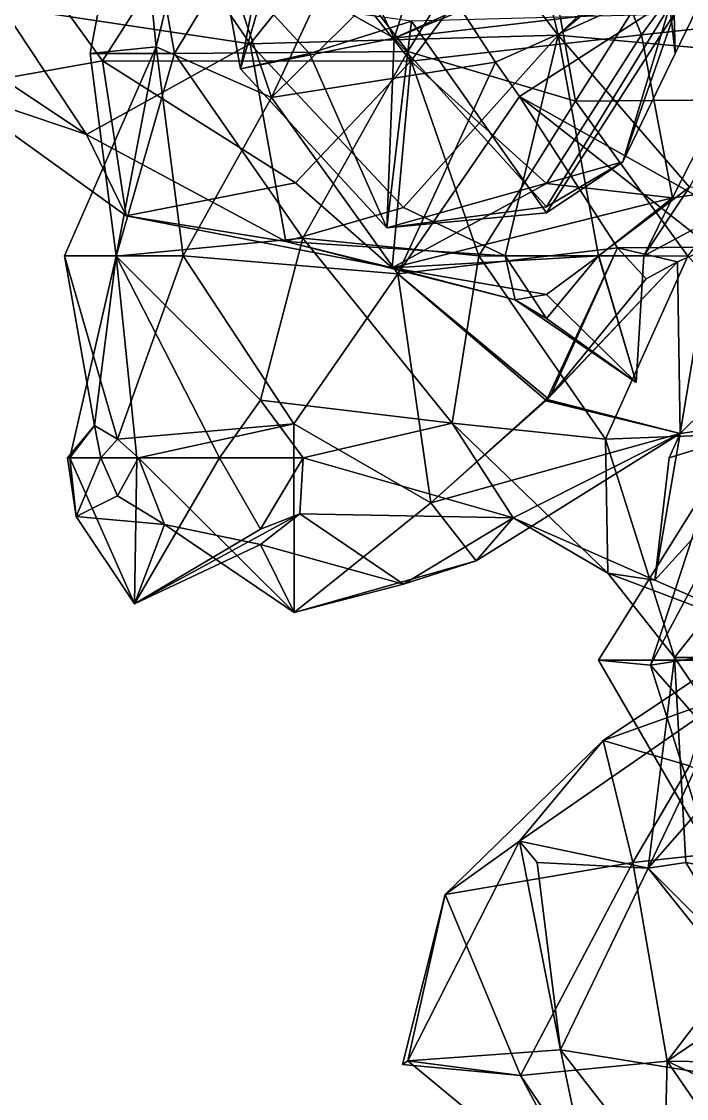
# Model space of a CAD drawing. Extents: x 290083 to 295691, y 4553739 to 4561622.
# Drawn here: x 293905.9 to 293964.5, y 4558494.1 to 4558589 of the extents above; entities that cross this region are included whole.
import ezdxf

# ---------------------------------------------------------------- set-up
doc = ezdxf.new("R2010")
doc.units = 0
doc.layers.add('Au_ppm_Pref_-_0_3', color=7, linetype='CONTINUOUS')

msp = doc.modelspace()

# ---------------------------------------------------------------- linework, layer by layer
at = {"layer": 'Au_ppm_Pref_-_0_3'}
for points in [[(293915.838, 4558606.449, 1942.634), (293917.806, 4558586.803, 1947.695), (293911.977, 4558586.197, 1942.159)], [(293915.838, 4558606.449, 1942.634), (293911.977, 4558586.197, 1942.159), (293919.411, 4558586.197, 1938.59)], [(293921.441, 4558601.581, 1949.68), (293917.806, 4558586.803, 1947.695), (293915.838, 4558606.449, 1942.634)], [(293915.838, 4558606.449, 1942.634), (293919.411, 4558586.197, 1938.59), (293928.446, 4558601.235, 1937.837)], [(293913.065, 4558585.548, 1852.92), (293925.208, 4558604.504, 1852.399), (293902.807, 4558599.712, 1854.986)], [(293926.071, 4558587.043, 1869.867), (293904.206, 4558590.346, 1868.362), (293913.987, 4558604.7, 1869.869)], [(293913.065, 4558585.548, 1852.92), (293940.229, 4558585.516, 1851.187), (293925.208, 4558604.504, 1852.399)], [(293940.216, 4558604.63, 1870.712), (293926.071, 4558587.043, 1869.867), (293913.987, 4558604.7, 1869.869)], [(293940.229, 4558585.516, 1851.187), (293953.945, 4558603.948, 1852.281), (293925.208, 4558604.504, 1852.399)], [(293953.223, 4558587.822, 1870.539), (293926.071, 4558587.043, 1869.867), (293940.216, 4558604.63, 1870.712)], [(293926.982, 4558594.204, 1885.435), (293930.9, 4558604.015, 1888.015), (293938.775, 4558587.54, 1887.723)], [(293950.74, 4558604.084, 1934.796), (293928.446, 4558601.235, 1937.837), (293939.982, 4558586.374, 1936.295)], [(293943.993, 4558604.015, 1892.565), (293938.775, 4558587.54, 1887.723), (293930.9, 4558604.015, 1888.015)], [(293943.993, 4558604.015, 1892.565), (293952.18, 4558593.632, 1892.166), (293938.775, 4558587.54, 1887.723)], [(293954.751, 4558581.989, 1932.895), (293950.74, 4558604.084, 1934.796), (293939.982, 4558586.374, 1936.295)], [(293949.289, 4558604.127, 1876.306), (293953.223, 4558587.822, 1870.539), (293940.216, 4558604.63, 1870.712)], [(293940.229, 4558585.516, 1851.187), (293960.569, 4558587.833, 1853.918), (293953.945, 4558603.948, 1852.281)], [(293953.223, 4558587.822, 1870.539), (293949.289, 4558604.127, 1876.306), (293964.779, 4558598.936, 1872.58)], [(293954.751, 4558581.989, 1932.895), (293964.779, 4558597.921, 1932.312), (293950.74, 4558604.084, 1934.796)], [(293960.569, 4558587.833, 1853.918), (293972.409, 4558604.015, 1855.412), (293953.945, 4558603.948, 1852.281)], [(293971.201, 4558588.989, 1859.814), (293972.409, 4558604.015, 1855.412), (293960.569, 4558587.833, 1853.918)], [(293927.957, 4558582.313, 1952.284), (293921.441, 4558601.581, 1949.68), (293937.068, 4558601.903, 1952.483)], [(293941.199, 4558595.43, 1952.578), (293927.957, 4558582.313, 1952.284), (293937.068, 4558601.903, 1952.483)], [(293917.806, 4558586.803, 1947.695), (293921.441, 4558601.581, 1949.68), (293927.957, 4558582.313, 1952.284)], [(293928.446, 4558601.235, 1937.837), (293919.411, 4558586.197, 1938.59), (293939.982, 4558586.374, 1936.295)], [(293971.052, 4558601.734, 1882.766), (293963.517, 4558586.197, 1882.766), (293963.05, 4558590.416, 1886.484)], [(293963.448, 4558589.664, 1878.61), (293963.517, 4558586.197, 1882.766), (293971.052, 4558601.734, 1882.766)], [(293967.643, 4558599.965, 1870.887), (293953.223, 4558587.822, 1870.539), (293964.779, 4558598.936, 1872.58)], [(293953.223, 4558587.822, 1870.539), (293967.643, 4558599.965, 1870.887), (293971.121, 4558586.197, 1867.937)], [(293902.807, 4558599.712, 1854.986), (293899.511, 4558583.159, 1858.846), (293913.065, 4558585.548, 1852.92)], [(293954.751, 4558581.989, 1932.895), (293975.309, 4558582.188, 1932.592), (293964.779, 4558597.921, 1932.312)], [(293947.701, 4558585.429, 1952.728), (293927.957, 4558582.313, 1952.284), (293941.199, 4558595.43, 1952.578)], [(293958.209, 4558595.489, 1888.705), (293963.05, 4558590.416, 1886.484), (293938.775, 4558587.54, 1887.723)], [(293952.18, 4558593.632, 1892.166), (293958.209, 4558595.489, 1888.705), (293938.775, 4558587.54, 1887.723)], [(293941.199, 4558595.43, 1952.578), (293970, 4558595.43, 1949.529), (293947.701, 4558585.429, 1952.728)], [(293947.701, 4558585.429, 1952.728), (293970, 4558595.43, 1949.529), (293949.798, 4558582.412, 1952.759)], [(293949.798, 4558582.412, 1952.759), (293970, 4558595.43, 1949.529), (293970, 4558571.083, 1951.569)], [(293886.549, 4558587.838, 1900.59), (293901.783, 4558593.226, 1904.18), (293908.087, 4558595.1, 1900.584)], [(293886.549, 4558587.838, 1900.59), (293908.087, 4558595.1, 1900.584), (293902.299, 4558589.902, 1894.593)], [(293888.059, 4558587.747, 1889.383), (293902.299, 4558589.902, 1894.593), (293911.237, 4558595.074, 1890.182)], [(293888.059, 4558587.747, 1889.383), (293911.237, 4558595.074, 1890.182), (293901.783, 4558593.448, 1885.183)], [(293926.982, 4558594.204, 1885.435), (293925.229, 4558584.845, 1882.627), (293924.274, 4558590.027, 1882.766)], [(293926.982, 4558594.204, 1885.435), (293938.775, 4558587.54, 1887.723), (293925.229, 4558584.845, 1882.627)], [(293924.274, 4558590.027, 1882.766), (293925.229, 4558584.845, 1882.627), (293926.982, 4558590.872, 1881.208)], [(293931.32, 4558586.197, 1880.721), (293926.982, 4558590.872, 1881.208), (293925.229, 4558584.845, 1882.627)], [(293940.309, 4558589.046, 1878.12), (293926.982, 4558590.872, 1881.208), (293931.32, 4558586.197, 1880.721)], [(293911.661, 4558579.05, 1866.047), (293900.907, 4558586.197, 1864.948), (293904.206, 4558590.346, 1868.362)], [(293926.071, 4558587.043, 1869.867), (293911.661, 4558579.05, 1866.047), (293904.206, 4558590.346, 1868.362)], [(293952.18, 4558572.692, 1887.268), (293938.775, 4558587.54, 1887.723), (293963.05, 4558590.416, 1886.484)], [(293963.448, 4558589.664, 1878.61), (293940.309, 4558589.046, 1878.12), (293952.18, 4558572.154, 1878.085)], [(293958.927, 4558576.656, 1882.766), (293952.18, 4558572.692, 1887.268), (293963.05, 4558590.416, 1886.484)], [(293958.927, 4558576.656, 1882.766), (293963.448, 4558589.664, 1878.61), (293952.18, 4558572.154, 1878.085)], [(293963.517, 4558586.197, 1882.766), (293958.927, 4558576.656, 1882.766), (293963.05, 4558590.416, 1886.484)], [(293958.927, 4558576.656, 1882.766), (293963.517, 4558586.197, 1882.766), (293963.448, 4558589.664, 1878.61)], [(293938.135, 4558570.827, 1882.766), (293940.309, 4558589.046, 1878.12), (293931.32, 4558586.197, 1880.721)], [(293938.135, 4558570.827, 1882.766), (293952.18, 4558572.154, 1878.085), (293940.309, 4558589.046, 1878.12)], [(293963.286, 4558573.475, 1860.004), (293971.201, 4558588.989, 1859.814), (293960.569, 4558587.833, 1853.918)], [(293972.826, 4558574.818, 1864.948), (293971.201, 4558588.989, 1859.814), (293963.286, 4558573.475, 1860.004)], [(293939.581, 4558572.636, 1869.468), (293926.071, 4558587.043, 1869.867), (293953.223, 4558587.822, 1870.539)], [(293948.552, 4558568.379, 1866.658), (293939.581, 4558572.636, 1869.468), (293953.223, 4558587.822, 1870.539)], [(293960.569, 4558587.833, 1853.918), (293940.229, 4558585.516, 1851.187), (293952.18, 4558574.76, 1855.196)], [(293953.223, 4558587.822, 1870.539), (293956.76, 4558568.379, 1867.107), (293948.552, 4558568.379, 1866.658)], [(293963.286, 4558573.475, 1860.004), (293960.569, 4558587.833, 1853.918), (293952.18, 4558574.76, 1855.196)], [(293953.223, 4558587.822, 1870.539), (293964.779, 4558574.415, 1868.875), (293956.76, 4558568.379, 1867.107)], [(293953.223, 4558587.822, 1870.539), (293971.121, 4558586.197, 1867.937), (293964.779, 4558574.415, 1868.875)], [(293917.806, 4558586.803, 1947.695), (293920.164, 4558568.379, 1951.312), (293909.713, 4558568.379, 1948.099)], [(293917.806, 4558586.803, 1947.695), (293909.713, 4558568.379, 1948.099), (293914.274, 4558568.348, 1942.143)], [(293926.071, 4558587.043, 1869.867), (293929.213, 4558569.622, 1864.309), (293911.661, 4558579.05, 1866.047)], [(293911.977, 4558586.197, 1942.159), (293917.806, 4558586.803, 1947.695), (293914.274, 4558568.348, 1942.143)], [(293917.806, 4558586.803, 1947.695), (293927.957, 4558582.313, 1952.284), (293920.164, 4558568.379, 1951.312)], [(293938.775, 4558587.54, 1887.723), (293938.135, 4558570.827, 1882.766), (293925.229, 4558584.845, 1882.627)], [(293929.213, 4558569.622, 1864.309), (293926.071, 4558587.043, 1869.867), (293939.581, 4558572.636, 1869.468)], [(293938.135, 4558570.827, 1882.766), (293938.775, 4558587.54, 1887.723), (293952.18, 4558572.692, 1887.268)], [(293900.907, 4558586.197, 1864.948), (293911.661, 4558579.05, 1866.047), (293899.511, 4558583.159, 1858.846)], [(293911.977, 4558586.197, 1942.159), (293914.274, 4558568.348, 1942.143), (293919.411, 4558586.197, 1938.59)], [(293930.727, 4558569.923, 1937.122), (293919.411, 4558586.197, 1938.59), (293914.274, 4558568.348, 1942.143)], [(293939.982, 4558586.374, 1936.295), (293919.411, 4558586.197, 1938.59), (293930.727, 4558569.923, 1937.122)], [(293931.32, 4558586.197, 1880.721), (293925.229, 4558584.845, 1882.627), (293938.135, 4558570.827, 1882.766)], [(293939.982, 4558586.374, 1936.295), (293930.727, 4558569.923, 1937.122), (293946.231, 4558568.379, 1933.415)], [(293954.751, 4558581.989, 1932.895), (293939.982, 4558586.374, 1936.295), (293946.231, 4558568.379, 1933.415)], [(293915.149, 4558571.909, 1859.824), (293913.065, 4558585.548, 1852.92), (293899.511, 4558583.159, 1858.846)], [(293915.149, 4558571.909, 1859.824), (293930.074, 4558574.813, 1853.756), (293913.065, 4558585.548, 1852.92)], [(293940.229, 4558585.516, 1851.187), (293913.065, 4558585.548, 1852.92), (293930.074, 4558574.813, 1853.756)], [(293939.091, 4558566.795, 1952.45), (293927.957, 4558582.313, 1952.284), (293947.701, 4558585.429, 1952.728)], [(293930.074, 4558574.813, 1853.756), (293938.586, 4558567.305, 1858.707), (293940.229, 4558585.516, 1851.187)], [(293938.586, 4558567.305, 1858.707), (293952.18, 4558574.76, 1855.196), (293940.229, 4558585.516, 1851.187)], [(293949.798, 4558582.412, 1952.759), (293939.091, 4558566.795, 1952.45), (293947.701, 4558585.429, 1952.728)], [(293911.661, 4558579.05, 1866.047), (293915.149, 4558571.909, 1859.824), (293899.511, 4558583.159, 1858.846)], [(293939.091, 4558566.795, 1952.45), (293920.164, 4558568.379, 1951.312), (293927.957, 4558582.313, 1952.284)], [(293958.441, 4558569.065, 1952.962), (293939.091, 4558566.795, 1952.45), (293949.798, 4558582.412, 1952.759)], [(293954.751, 4558581.989, 1932.895), (293946.231, 4558568.379, 1933.415), (293964.652, 4558568.338, 1929.951)], [(293966.69, 4558569.135, 1952.083), (293949.798, 4558582.412, 1952.759), (293970, 4558571.083, 1951.569)], [(293958.441, 4558569.065, 1952.962), (293949.798, 4558582.412, 1952.759), (293966.69, 4558569.135, 1952.083)], [(293954.751, 4558581.989, 1932.895), (293964.652, 4558568.338, 1929.951), (293975.309, 4558582.188, 1932.592)], [(293911.661, 4558579.05, 1866.047), (293929.213, 4558569.622, 1864.309), (293915.149, 4558571.909, 1859.824)], [(293958.927, 4558576.656, 1882.766), (293938.135, 4558570.827, 1882.766), (293952.18, 4558572.692, 1887.268)], [(293938.135, 4558570.827, 1882.766), (293958.927, 4558576.656, 1882.766), (293952.18, 4558572.154, 1878.085)], [(293930.074, 4558574.813, 1853.756), (293915.149, 4558571.909, 1859.824), (293938.586, 4558567.305, 1858.707)], [(293963.286, 4558573.475, 1860.004), (293952.18, 4558574.76, 1855.196), (293938.586, 4558567.305, 1858.707)], [(293960.768, 4558568.379, 1864.948), (293956.76, 4558568.379, 1867.107), (293964.779, 4558574.415, 1868.875)], [(293960.768, 4558568.379, 1864.948), (293964.779, 4558574.415, 1868.875), (293972.826, 4558574.818, 1864.948)], [(293960.768, 4558568.379, 1864.948), (293972.826, 4558574.818, 1864.948), (293963.286, 4558573.475, 1860.004)], [(293938.586, 4558567.305, 1858.707), (293956.808, 4558568.379, 1862.766), (293963.286, 4558573.475, 1860.004)], [(293960.768, 4558568.379, 1864.948), (293963.286, 4558573.475, 1860.004), (293956.808, 4558568.379, 1862.766)], [(293929.213, 4558569.622, 1864.309), (293939.581, 4558572.636, 1869.468), (293948.552, 4558568.379, 1866.658)], [(293929.213, 4558569.622, 1864.309), (293938.586, 4558567.305, 1858.707), (293915.149, 4558571.909, 1859.824)], [(293930.727, 4558569.923, 1937.122), (293914.274, 4558568.348, 1942.143), (293926.982, 4558555.646, 1940.464)], [(293943.892, 4558553.637, 1936.586), (293930.727, 4558569.923, 1937.122), (293926.982, 4558555.646, 1940.464)], [(293929.213, 4558569.622, 1864.309), (293948.552, 4558568.379, 1866.658), (293949.434, 4558564.496, 1864.948)], [(293929.213, 4558569.622, 1864.309), (293949.434, 4558564.496, 1864.948), (293938.586, 4558567.305, 1858.707)], [(293930.727, 4558569.923, 1937.122), (293943.892, 4558553.637, 1936.586), (293946.231, 4558568.379, 1933.415)], [(293952.274, 4558555.826, 1952.359), (293939.091, 4558566.795, 1952.45), (293958.441, 4558569.065, 1952.962)], [(293952.561, 4558556.089, 1952.375), (293952.274, 4558555.826, 1952.359), (293958.441, 4558569.065, 1952.962)], [(293958.441, 4558569.065, 1952.962), (293960.97, 4558566.338, 1952.923), (293952.561, 4558556.089, 1952.375)], [(293963.742, 4558567.839, 1952.503), (293958.441, 4558569.065, 1952.962), (293966.69, 4558569.135, 1952.083)], [(293960.97, 4558566.338, 1952.923), (293958.441, 4558569.065, 1952.962), (293963.742, 4558567.839, 1952.503)], [(293963.956, 4558552.724, 1947.605), (293963.742, 4558567.839, 1952.503), (293966.69, 4558569.135, 1952.083)], [(293963.956, 4558552.724, 1947.605), (293966.69, 4558569.135, 1952.083), (293978.415, 4558566.97, 1948.068)], [(293914.274, 4558568.348, 1942.143), (293909.713, 4558568.379, 1948.099), (293912.366, 4558553.413, 1948.099)], [(293909.713, 4558568.379, 1948.099), (293920.164, 4558568.379, 1951.312), (293914.383, 4558552.228, 1948.654)], [(293909.713, 4558568.379, 1948.099), (293914.383, 4558552.228, 1948.654), (293912.366, 4558553.413, 1948.099)], [(293910.178, 4558550.561, 1946.117), (293914.274, 4558568.348, 1942.143), (293912.366, 4558553.413, 1948.099)], [(293914.274, 4558568.348, 1942.143), (293910.178, 4558550.561, 1946.117), (293916.08, 4558550.561, 1942.159)], [(293923.377, 4558550.561, 1940.46), (293914.274, 4558568.348, 1942.143), (293916.08, 4558550.561, 1942.159)], [(293926.982, 4558555.646, 1940.464), (293914.274, 4558568.348, 1942.143), (293923.377, 4558550.561, 1940.46)], [(293929.926, 4558553.562, 1951.649), (293914.383, 4558552.228, 1948.654), (293920.164, 4558568.379, 1951.312)], [(293939.091, 4558566.795, 1952.45), (293929.926, 4558553.562, 1951.649), (293920.164, 4558568.379, 1951.312)], [(293956.808, 4558568.379, 1862.766), (293938.586, 4558567.305, 1858.707), (293952.18, 4558564.968, 1863.811)], [(293943.892, 4558553.637, 1936.586), (293957.377, 4558552.216, 1931.409), (293946.231, 4558568.379, 1933.415)], [(293946.231, 4558568.379, 1933.415), (293957.377, 4558552.216, 1931.409), (293964.652, 4558568.338, 1929.951)], [(293949.434, 4558564.496, 1864.948), (293948.552, 4558568.379, 1866.658), (293952.18, 4558562.843, 1866.793)], [(293952.18, 4558562.843, 1866.793), (293948.552, 4558568.379, 1866.658), (293956.76, 4558568.379, 1867.107)], [(293960.082, 4558557.204, 1864.948), (293952.18, 4558562.843, 1866.793), (293956.76, 4558568.379, 1867.107)], [(293960.082, 4558557.204, 1864.948), (293956.808, 4558568.379, 1862.766), (293952.18, 4558564.968, 1863.811)], [(293952.259, 4558555.708, 1952.351), (293952.561, 4558556.089, 1952.375), (293963.742, 4558567.839, 1952.503)], [(293952.259, 4558555.708, 1952.351), (293963.742, 4558567.839, 1952.503), (293963.956, 4558552.724, 1947.605)], [(293952.561, 4558556.089, 1952.375), (293960.97, 4558566.338, 1952.923), (293963.742, 4558567.839, 1952.503)], [(293960.768, 4558568.379, 1864.948), (293960.082, 4558557.204, 1864.948), (293956.76, 4558568.379, 1867.107)], [(293960.768, 4558568.379, 1864.948), (293956.808, 4558568.379, 1862.766), (293960.082, 4558557.204, 1864.948)], [(293957.377, 4558552.216, 1931.409), (293979.376, 4558553.071, 1929.315), (293964.652, 4558568.338, 1929.951)], [(293939.091, 4558566.795, 1952.45), (293942.006, 4558546.593, 1950.564), (293929.926, 4558553.562, 1951.649)], [(293952.18, 4558564.968, 1863.811), (293938.586, 4558567.305, 1858.707), (293949.434, 4558564.496, 1864.948)], [(293952.115, 4558555.68, 1952.35), (293942.006, 4558546.593, 1950.564), (293939.091, 4558566.795, 1952.45)], [(293952.274, 4558555.826, 1952.359), (293952.115, 4558555.68, 1952.35), (293939.091, 4558566.795, 1952.45)], [(293963.956, 4558552.724, 1947.605), (293978.415, 4558566.97, 1948.068), (293974.939, 4558554.285, 1940.507)], [(293960.082, 4558557.204, 1864.948), (293952.18, 4558564.968, 1863.811), (293949.434, 4558564.496, 1864.948)], [(293960.082, 4558557.204, 1864.948), (293949.434, 4558564.496, 1864.948), (293952.18, 4558562.843, 1866.793)], [(293926.982, 4558555.646, 1940.464), (293923.377, 4558550.561, 1940.46), (293930.755, 4558550.561, 1940.38)], [(293943.892, 4558553.637, 1936.586), (293926.982, 4558555.646, 1940.464), (293930.755, 4558550.561, 1940.38)], [(293952.147, 4558555.596, 1952.344), (293942.006, 4558546.593, 1950.564), (293952.115, 4558555.68, 1952.35)], [(293942.006, 4558546.593, 1950.564), (293952.147, 4558555.596, 1952.344), (293963.956, 4558552.724, 1947.605)], [(293952.115, 4558555.68, 1952.35), (293952.274, 4558555.826, 1952.359), (293952.259, 4558555.708, 1952.351)], [(293952.115, 4558555.68, 1952.35), (293952.259, 4558555.708, 1952.351), (293952.191, 4558555.622, 1952.346)], [(293952.147, 4558555.596, 1952.344), (293952.115, 4558555.68, 1952.35), (293952.191, 4558555.622, 1952.346)], [(293952.191, 4558555.622, 1952.346), (293963.956, 4558552.724, 1947.605), (293952.147, 4558555.596, 1952.344)], [(293963.956, 4558552.724, 1947.605), (293952.191, 4558555.622, 1952.346), (293952.259, 4558555.708, 1952.351)], [(293952.274, 4558555.826, 1952.359), (293952.561, 4558556.089, 1952.375), (293952.259, 4558555.708, 1952.351)], [(293929.926, 4558553.562, 1951.649), (293916.234, 4558550.561, 1948.971), (293914.383, 4558552.228, 1948.654)], [(293916.234, 4558550.561, 1948.971), (293929.926, 4558553.562, 1951.649), (293929.952, 4558536.943, 1948.099)], [(293929.926, 4558553.562, 1951.649), (293942.006, 4558546.593, 1950.564), (293929.952, 4558536.943, 1948.099)], [(293943.892, 4558553.637, 1936.586), (293930.755, 4558550.561, 1940.38), (293949.249, 4558545.288, 1941.368)], [(293943.892, 4558553.637, 1936.586), (293949.249, 4558545.288, 1941.368), (293957.603, 4558540.412, 1936.22)], [(293943.892, 4558553.637, 1936.586), (293957.603, 4558540.412, 1936.22), (293957.377, 4558552.216, 1931.409)], [(293966.704, 4558548.621, 1816.522), (293961.368, 4558532.297, 1810.421), (293972.794, 4558553.768, 1810.355)], [(293972.794, 4558553.768, 1810.355), (293961.368, 4558532.297, 1810.421), (293976.32, 4558534.621, 1807.142)], [(293961.751, 4558539.802, 1941.234), (293974.939, 4558554.285, 1940.507), (293977.382, 4558532.924, 1936.298)], [(293961.751, 4558539.802, 1941.234), (293962.994, 4558550.561, 1942.159), (293974.939, 4558554.285, 1940.507)], [(293974.939, 4558554.285, 1940.507), (293962.994, 4558550.561, 1942.159), (293963.956, 4558552.724, 1947.605)], [(293912.366, 4558553.413, 1948.099), (293912.918, 4558550.561, 1948.789), (293909.981, 4558550.561, 1948.099)], [(293912.366, 4558553.413, 1948.099), (293909.981, 4558550.561, 1948.099), (293910.178, 4558550.561, 1946.117)], [(293914.383, 4558552.228, 1948.654), (293912.918, 4558550.561, 1948.789), (293912.366, 4558553.413, 1948.099)], [(293963.956, 4558552.724, 1947.605), (293945.994, 4558541.491, 1948.099), (293942.006, 4558546.593, 1950.564)], [(293963.956, 4558552.724, 1947.605), (293949.249, 4558545.288, 1941.368), (293945.994, 4558541.491, 1948.099)], [(293961.751, 4558539.802, 1941.234), (293949.249, 4558545.288, 1941.368), (293963.956, 4558552.724, 1947.605)], [(293957.377, 4558552.216, 1931.409), (293963.485, 4558532.971, 1930.101), (293979.376, 4558553.071, 1929.315)], [(293961.751, 4558539.802, 1941.234), (293963.956, 4558552.724, 1947.605), (293962.994, 4558550.561, 1942.159)], [(293977.464, 4558533.072, 1923.601), (293979.376, 4558553.071, 1929.315), (293963.485, 4558532.971, 1930.101)], [(293914.383, 4558552.228, 1948.654), (293916.234, 4558550.561, 1948.971), (293912.918, 4558550.561, 1948.789)], [(293957.377, 4558552.216, 1931.409), (293957.603, 4558540.412, 1936.22), (293963.485, 4558532.971, 1930.101)], [(293910.739, 4558545.408, 1948.099), (293909.981, 4558550.561, 1948.099), (293912.918, 4558550.561, 1948.789)], [(293909.981, 4558550.561, 1948.099), (293910.739, 4558545.408, 1948.099), (293910.178, 4558550.561, 1946.117)], [(293915.872, 4558537.703, 1943.111), (293916.08, 4558550.561, 1942.159), (293910.178, 4558550.561, 1946.117)], [(293910.739, 4558545.408, 1948.099), (293915.872, 4558537.703, 1943.111), (293910.178, 4558550.561, 1946.117)], [(293910.739, 4558545.408, 1948.099), (293912.918, 4558550.561, 1948.789), (293914.383, 4558547.212, 1949.215)], [(293916.234, 4558550.561, 1948.971), (293914.383, 4558547.212, 1949.215), (293912.918, 4558550.561, 1948.789)], [(293916.234, 4558550.561, 1948.971), (293918.527, 4558544.7, 1948.099), (293914.383, 4558547.212, 1949.215)], [(293916.08, 4558550.561, 1942.159), (293915.872, 4558537.703, 1943.111), (293923.377, 4558550.561, 1940.46)], [(293915.872, 4558537.703, 1943.111), (293926.982, 4558544.284, 1940.067), (293923.377, 4558550.561, 1940.46)], [(293916.234, 4558550.561, 1948.971), (293929.952, 4558536.943, 1948.099), (293918.527, 4558544.7, 1948.099)], [(293930.755, 4558550.561, 1940.38), (293923.377, 4558550.561, 1940.46), (293926.982, 4558544.284, 1940.067)], [(293930.463, 4558545.638, 1942.159), (293930.755, 4558550.561, 1940.38), (293926.982, 4558544.284, 1940.067)], [(293930.755, 4558550.561, 1940.38), (293930.463, 4558545.638, 1942.159), (293949.249, 4558545.288, 1941.368)], [(293961.368, 4558532.297, 1810.421), (293966.704, 4558548.621, 1816.522), (293956.784, 4558532.743, 1816.155)], [(293967.397, 4558532.743, 1823.49), (293956.784, 4558532.743, 1816.155), (293966.704, 4558548.621, 1816.522)], [(293918.527, 4558544.7, 1948.099), (293910.739, 4558545.408, 1948.099), (293914.383, 4558547.212, 1949.215)], [(293945.994, 4558541.491, 1948.099), (293929.952, 4558536.943, 1948.099), (293942.006, 4558546.593, 1950.564)], [(293910.739, 4558545.408, 1948.099), (293918.527, 4558544.7, 1948.099), (293915.872, 4558537.703, 1943.111)], [(293930.463, 4558545.638, 1942.159), (293915.872, 4558537.703, 1943.111), (293926.982, 4558542.945, 1944.698)], [(293915.872, 4558537.703, 1943.111), (293930.463, 4558545.638, 1942.159), (293926.982, 4558544.284, 1940.067)], [(293926.982, 4558542.945, 1944.698), (293939.581, 4558539.446, 1944.394), (293930.463, 4558545.638, 1942.159)], [(293930.463, 4558545.638, 1942.159), (293939.581, 4558539.446, 1944.394), (293949.249, 4558545.288, 1941.368)], [(293945.994, 4558541.491, 1948.099), (293949.249, 4558545.288, 1941.368), (293939.581, 4558539.446, 1944.394)], [(293961.751, 4558539.802, 1941.234), (293957.603, 4558540.412, 1936.22), (293949.249, 4558545.288, 1941.368)], [(293918.527, 4558544.7, 1948.099), (293926.982, 4558542.945, 1944.698), (293915.872, 4558537.703, 1943.111)], [(293926.982, 4558542.945, 1944.698), (293918.527, 4558544.7, 1948.099), (293929.952, 4558536.943, 1948.099)], [(293926.982, 4558542.945, 1944.698), (293929.952, 4558536.943, 1948.099), (293939.581, 4558539.446, 1944.394)], [(293929.952, 4558536.943, 1948.099), (293945.994, 4558541.491, 1948.099), (293939.581, 4558539.446, 1944.394)], [(293961.751, 4558539.802, 1941.234), (293977.382, 4558532.924, 1936.298), (293957.603, 4558540.412, 1936.22)], [(293957.603, 4558540.412, 1936.22), (293977.382, 4558532.924, 1936.298), (293963.485, 4558532.971, 1930.101)], [(293976.32, 4558534.621, 1807.142), (293961.368, 4558532.297, 1810.421), (293977.06, 4558514.419, 1810.86)], [(293961.368, 4558532.297, 1810.421), (293956.784, 4558532.743, 1816.155), (293966.526, 4558515.928, 1816.747)], [(293967.397, 4558532.743, 1823.49), (293966.526, 4558515.928, 1816.747), (293956.784, 4558532.743, 1816.155)], [(293968.362, 4558529.65, 1942.412), (293967.801, 4558532.743, 1948.099), (293957.196, 4558525.649, 1948.099)], [(293967.801, 4558532.743, 1948.099), (293964.779, 4558523.427, 1950.932), (293957.196, 4558525.649, 1948.099)], [(293963.485, 4558532.971, 1930.101), (293961.142, 4558514.413, 1934.334), (293964.47, 4558514.925, 1930.281)], [(293963.485, 4558532.971, 1930.101), (293977.382, 4558532.924, 1936.298), (293961.142, 4558514.413, 1934.334)], [(293968.362, 4558529.65, 1942.412), (293961.142, 4558514.413, 1934.334), (293977.382, 4558532.924, 1936.298)], [(293977.464, 4558533.072, 1923.601), (293963.485, 4558532.971, 1930.101), (293977.36, 4558512.474, 1927.762)], [(293964.47, 4558514.925, 1930.281), (293977.36, 4558512.474, 1927.762), (293963.485, 4558532.971, 1930.101)], [(293977.06, 4558514.419, 1810.86), (293961.368, 4558532.297, 1810.421), (293966.526, 4558515.928, 1816.747)], [(293968.362, 4558529.65, 1942.412), (293957.196, 4558525.649, 1948.099), (293949.801, 4558516.777, 1942.269)], [(293968.362, 4558529.65, 1942.412), (293949.801, 4558516.777, 1942.269), (293961.142, 4558514.413, 1934.334)], [(293959.795, 4558514.925, 1953.168), (293943.256, 4558512.083, 1948.099), (293957.196, 4558525.649, 1948.099)], [(293957.196, 4558525.649, 1948.099), (293943.256, 4558512.083, 1948.099), (293949.801, 4558516.777, 1942.269)], [(293959.795, 4558514.925, 1953.168), (293957.196, 4558525.649, 1948.099), (293964.779, 4558523.427, 1950.932)], [(293959.795, 4558514.925, 1953.168), (293964.779, 4558523.427, 1950.932), (293977.711, 4558516.883, 1955.044)], [(293949.801, 4558516.777, 1942.269), (293939.966, 4558497.448, 1942.196), (293953.424, 4558498.415, 1936.602)], [(293939.966, 4558497.448, 1942.196), (293949.801, 4558516.777, 1942.269), (293943.256, 4558512.083, 1948.099)], [(293951.366, 4558514.925, 1936.22), (293961.142, 4558514.413, 1934.334), (293949.801, 4558516.777, 1942.269)], [(293953.424, 4558498.415, 1936.602), (293951.366, 4558514.925, 1936.22), (293949.801, 4558516.777, 1942.269)], [(293959.795, 4558514.925, 1953.168), (293977.711, 4558516.883, 1955.044), (293962.819, 4558497.411, 1954.584)], [(293979.372, 4558508.622, 1955.799), (293962.819, 4558497.411, 1954.584), (293977.711, 4558516.883, 1955.044)], [(293959.795, 4558514.925, 1953.168), (293949.891, 4558496.156, 1949.704), (293943.256, 4558512.083, 1948.099)], [(293962.819, 4558497.411, 1954.584), (293949.891, 4558496.156, 1949.704), (293959.795, 4558514.925, 1953.168)], [(293961.142, 4558514.413, 1934.334), (293951.366, 4558514.925, 1936.22), (293953.424, 4558498.415, 1936.602)], [(293964.47, 4558514.925, 1930.281), (293961.142, 4558514.413, 1934.334), (293970.435, 4558505.105, 1930.281)], [(293964.47, 4558514.925, 1930.281), (293970.435, 4558505.105, 1930.281), (293977.36, 4558512.474, 1927.762)], [(293976.968, 4558494.599, 1934.644), (293961.142, 4558514.413, 1934.334), (293953.424, 4558498.415, 1936.602)], [(293970.435, 4558505.105, 1930.281), (293961.142, 4558514.413, 1934.334), (293976.968, 4558494.599, 1934.644)], [(293939.966, 4558497.448, 1942.196), (293943.256, 4558512.083, 1948.099), (293939.499, 4558497.107, 1948.099)], [(293939.499, 4558497.107, 1948.099), (293943.256, 4558512.083, 1948.099), (293949.891, 4558496.156, 1949.704)], [(293976.366, 4558497.212, 1956.21), (293962.819, 4558497.411, 1954.584), (293979.372, 4558508.622, 1955.799)], [(293953.424, 4558498.415, 1936.602), (293939.966, 4558497.448, 1942.196), (293956.513, 4558483.74, 1943.094)], [(293968.138, 4558479.469, 1937.863), (293976.968, 4558494.599, 1934.644), (293953.424, 4558498.415, 1936.602)], [(293953.424, 4558498.415, 1936.602), (293956.513, 4558483.74, 1943.094), (293968.138, 4558479.469, 1937.863)], [(293939.966, 4558497.448, 1942.196), (293939.499, 4558497.107, 1948.099), (293949.891, 4558496.156, 1949.704)], [(293939.966, 4558497.448, 1942.196), (293949.891, 4558496.156, 1949.704), (293956.513, 4558483.74, 1943.094)], [(293962.819, 4558497.411, 1954.584), (293962.326, 4558477.847, 1948.145), (293949.891, 4558496.156, 1949.704)], [(293975.981, 4558478.263, 1954.898), (293962.326, 4558477.847, 1948.145), (293962.819, 4558497.411, 1954.584)], [(293962.819, 4558497.411, 1954.584), (293976.366, 4558497.212, 1956.21), (293980.302, 4558489.034, 1956.14)], [(293962.819, 4558497.411, 1954.584), (293980.302, 4558489.034, 1956.14), (293975.981, 4558478.263, 1954.898)], [(293956.513, 4558483.74, 1943.094), (293949.891, 4558496.156, 1949.704), (293962.326, 4558477.847, 1948.145)]]:
    msp.add_3dface(points, dxfattribs=at)

doc.saveas('drawing.dxf')
